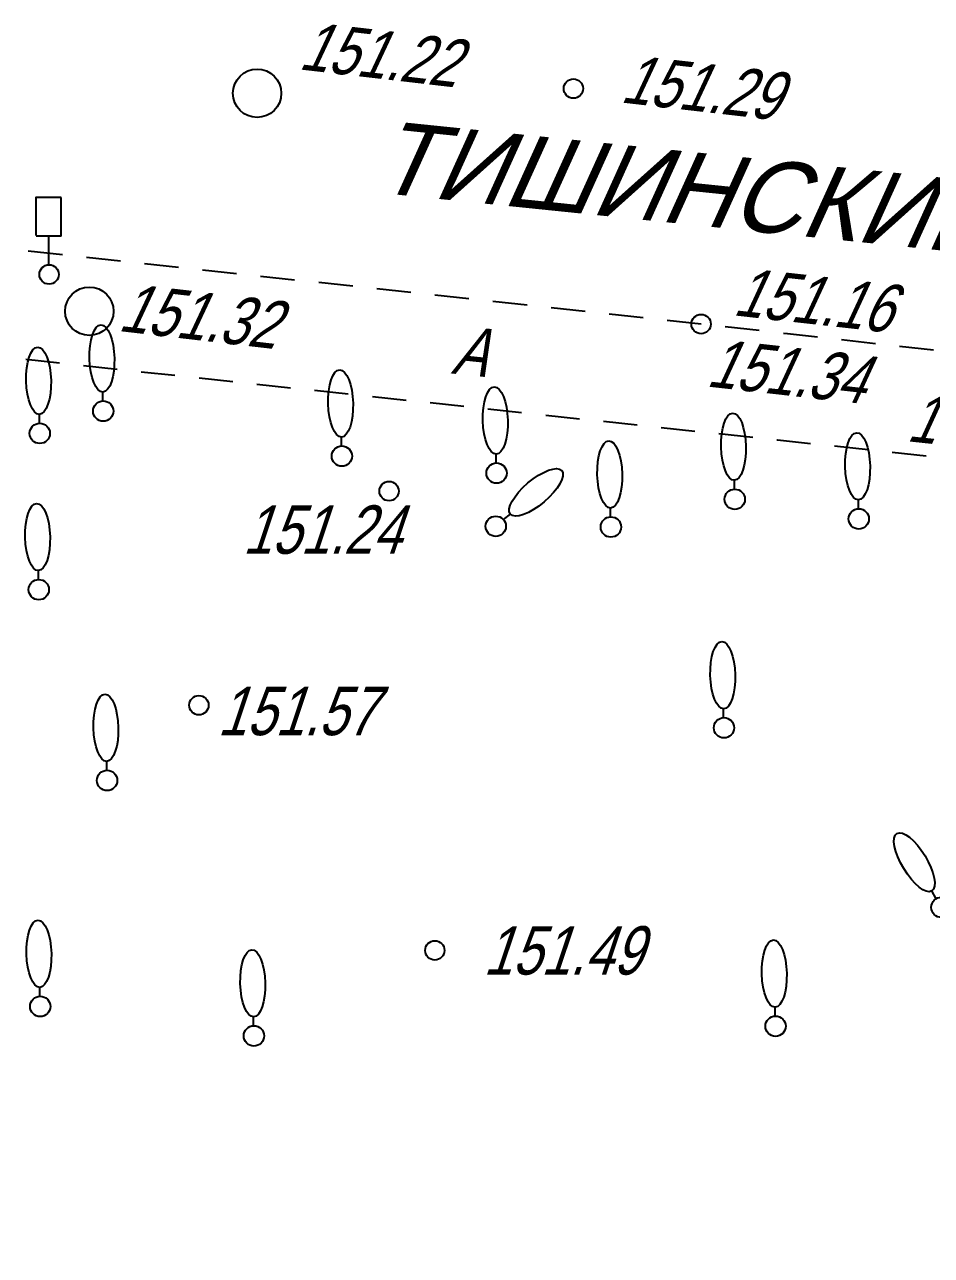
# Model space of a CAD drawing. Header units: metres. Extents: x 4400 to 4556, y 11262 to 11402.
# Drawn here: x 4475.91 to 4494.66, y 11373.39 to 11398.84 of the extents above; entities that cross this region are included whole.
import ezdxf
from ezdxf.enums import TextEntityAlignment as Align

# ---------------------------------------------------------------- set-up
doc = ezdxf.new("R2010")
doc.units = ezdxf.units.M
doc.header["$MEASUREMENT"] = 0
for name, color, linetype, lineweight in [('Горизонтали', 7, 'Continuous', 25), ('Граница улицы', 7, 'Continuous', 25), ('Колодцы', 7, 'Continuous', 25), ('Ограды', 7, 'Continuous', 25), ('Отдельно стоящее дерево', 7, 'Continuous', 25), ('Светофоры', 7, 'Continuous', 25)]:
    doc.layers.add(name, color=color, linetype=linetype, lineweight=lineweight)
doc.styles.add('Style-RUSSIAN_1251 I 0.32289', font='RUSSIAN_1251.shx', dxfattribs={"oblique": 18.5})

# ---------------------------------------------------------------- blocks, each defined once
blk = doc.blocks.new('PIKET_87')
at = {"layer": 'Горизонтали', "color": 7, "linetype": 'Continuous', "lineweight": 25}
blk.add_arc((0, 0), 0.2, 0, 360, dxfattribs=at)
blk = doc.blocks.new('PIKET_158')
at = {"layer": 'Горизонтали', "color": 7, "linetype": 'Continuous', "lineweight": 25}
blk.add_arc((0, 0), 0.2, 0, 360, dxfattribs=at)
blk = doc.blocks.new('PIKET_159')
at = {"layer": 'Горизонтали', "color": 7, "linetype": 'Continuous', "lineweight": 25}
blk.add_arc((0, 0), 0.2, 0, 360, dxfattribs=at)
blk = doc.blocks.new('KOLOD_38')
at = {"layer": 'Колодцы', "color": 7, "linetype": 'Continuous', "lineweight": 25}
blk.add_arc((0, 0), 0.5, 0, 360, dxfattribs=at)
blk = doc.blocks.new('DORZN1_7')
at = {"layer": 'Светофоры', "color": 7, "linetype": 'Continuous', "lineweight": 25}
for p, q in [((-0.27, 0.806), (-0.27, 1.603)), ((-0.27, 1.598), (0.252, 1.598)), ((0.252, 0.792), (0.252, 1.589)), ((-0.27, 0.801), (0.248, 0.801)), ((-0.004, 0.2), (-0.004, 0.801))]:
    blk.add_line(p, q, dxfattribs=at)
blk.add_arc((0, 0), 0.2, 0, 360, dxfattribs=at)
blk = doc.blocks.new('KOLOD_41')
at = {"layer": 'Колодцы', "color": 7, "linetype": 'Continuous', "lineweight": 25}
blk.add_arc((0, 0), 0.5, 0, 360, dxfattribs=at)
blk = doc.blocks.new('PIKET_198')
at = {"layer": 'Горизонтали', "color": 7, "linetype": 'Continuous', "lineweight": 25}
blk.add_arc((0, 0), 0.2, 0, 360, dxfattribs=at)
blk = doc.blocks.new('msdElementTypeLineString_55')
at = {"layer": 'Ограды', "linetype": 'Continuous', "lineweight": 25}
h = blk.add_hatch(color=7, dxfattribs=at)
edge = h.paths.add_edge_path()
edge.add_arc((1.543, 27.64), 0.25, 0, 360)
h = blk.add_hatch(color=7, dxfattribs=at)
edge = h.paths.add_edge_path()
edge.add_arc((2.58, 26.65), 0.25, 0, 360)
h = blk.add_hatch(color=7, dxfattribs=at)
edge = h.paths.add_edge_path()
edge.add_arc((2.401, 24.686), 0.25, 0, 360)
h = blk.add_hatch(color=7, dxfattribs=at)
edge = h.paths.add_edge_path()
edge.add_arc((2.223, 22.721), 0.25, 0, 360)
h = blk.add_hatch(color=7, dxfattribs=at)
edge = h.paths.add_edge_path()
edge.add_arc((2.045, 20.757), 0.25, 0, 360)
h = blk.add_hatch(color=7, dxfattribs=at)
edge = h.paths.add_edge_path()
edge.add_arc((1.866, 18.792), 0.25, 0, 360)
h = blk.add_hatch(color=7, dxfattribs=at)
edge = h.paths.add_edge_path()
edge.add_arc((1.688, 16.828), 0.25, 0, 360)
h = blk.add_hatch(color=7, dxfattribs=at)
edge = h.paths.add_edge_path()
edge.add_arc((1.506, 14.864), 0.25, 0, 360)
h = blk.add_hatch(color=7, dxfattribs=at)
edge = h.paths.add_edge_path()
edge.add_arc((1.32, 12.9), 0.25, 0, 360)
h = blk.add_hatch(color=7, dxfattribs=at)
edge = h.paths.add_edge_path()
edge.add_arc((1.134, 10.936), 0.25, 0, 360)
h = blk.add_hatch(color=7, dxfattribs=at)
edge = h.paths.add_edge_path()
edge.add_arc((0.948, 8.972), 0.25, 0, 360)
h = blk.add_hatch(color=7, dxfattribs=at)
edge = h.paths.add_edge_path()
edge.add_arc((0.762, 7.008), 0.25, 0, 360)
h = blk.add_hatch(color=7, dxfattribs=at)
edge = h.paths.add_edge_path()
edge.add_arc((0.577, 5.045), 0.25, 0, 360)
h = blk.add_hatch(color=7, dxfattribs=at)
edge = h.paths.add_edge_path()
edge.add_arc((0.391, 3.081), 0.25, 0, 360)
h = blk.add_hatch(color=7, dxfattribs=at)
edge = h.paths.add_edge_path()
edge.add_arc((0.721, 1.507), 0.25, 0, 360)
h = blk.add_hatch(color=7, dxfattribs=at)
edge = h.paths.add_edge_path()
edge.add_arc((2.661, 1.148), 0.25, 0, 360)
h = blk.add_hatch(color=7, dxfattribs=at)
edge = h.paths.add_edge_path()
edge.add_arc((4.6, 0.789), 0.25, 0, 360)
h = blk.add_hatch(color=7, dxfattribs=at)
edge = h.paths.add_edge_path()
edge.add_arc((6.54, 0.43), 0.25, 0, 360)
at = {"layer": 'Ограды', "color": 7, "linetype": 'Continuous', "lineweight": 25}
for p, q in [((0.565, 27.765), (1.295, 27.671)), ((2.557, 26.402), (2.424, 24.935)), ((2.379, 24.437), (2.246, 22.97)), ((2.2, 22.473), (2.067, 21.006)), ((2.022, 20.508), (1.889, 19.041)), ((1.844, 18.543), (1.711, 17.077)), ((1.482, 14.615), (1.344, 13.149)), ((1.297, 12.651), (1.158, 11.185)), ((1.111, 10.687), (0.972, 9.221)), ((0.925, 8.723), (0.786, 7.257)), ((0.739, 6.76), (0.6, 5.294)), ((0.553, 4.796), (0.414, 3.33)), ((0.967, 1.461), (2.415, 1.193)), ((2.906, 1.102), (4.354, 0.834)), ((4.846, 0.743), (6.294, 0.475)), ((6.786, 0.384), (7.51, 0.25))]:
    blk.add_line(p, q, dxfattribs=at)
at = {"layer": 'Ограды', "color": 7, "linetype": 'Continuous', "lineweight": 25, "flags": 128}
for points in [[(1.791, 27.608), (2.656, 27.497), (2.602, 26.899)], [(1.666, 16.579), (1.601, 15.867), (1.53, 15.113)], [(0.367, 2.832), (0.25, 1.594), (0.475, 1.552)]]:
    blk.add_lwpolyline(points, dxfattribs=at)
at = {"layer": 'Ограды', "color": 7, "linetype": 'Continuous', "lineweight": 25}
for centre in [(1.543, 27.64), (1.543, 27.64), (2.58, 26.65), (2.58, 26.65), (2.401, 24.686), (2.401, 24.686), (2.223, 22.721), (2.223, 22.721), (2.045, 20.757), (2.045, 20.757), (1.866, 18.792), (1.866, 18.792), (1.688, 16.828), (1.688, 16.828), (1.506, 14.864), (1.506, 14.864), (1.32, 12.9), (1.32, 12.9), (1.134, 10.936), (1.134, 10.936), (0.948, 8.972), (0.948, 8.972), (0.762, 7.008), (0.762, 7.008), (0.577, 5.045), (0.577, 5.045), (0.391, 3.081), (0.391, 3.081), (0.721, 1.507), (0.721, 1.507), (2.661, 1.148), (2.661, 1.148), (4.6, 0.789), (4.6, 0.789), (6.54, 0.43), (6.54, 0.43)]:
    blk.add_circle(centre, 0.25, dxfattribs=at)
blk = doc.blocks.new('msdElementTypeLineString_56')
at = {"layer": 'Граница улицы', "color": 7, "linetype": 'Continuous', "lineweight": 25}
for p, q in [((23.168, 31.272), (22.471, 31.347)), ((24.363, 31.144), (23.666, 31.219)), ((25.557, 31.016), (24.86, 31.091)), ((26.752, 30.888), (26.055, 30.963)), ((27.946, 30.76), (27.249, 30.835)), ((29.141, 30.632), (28.444, 30.707)), ((30.335, 30.504), (29.638, 30.579)), ((31.53, 30.376), (30.833, 30.451)), ((32.724, 30.248), (32.027, 30.323)), ((33.919, 30.12), (33.222, 30.195)), ((35.113, 29.992), (34.416, 30.067)), ((36.308, 29.864), (35.611, 29.939)), ((37.502, 29.736), (36.805, 29.811)), ((39.891, 29.48), (39.194, 29.555)), ((41.086, 29.352), (40.389, 29.427))]:
    blk.add_line(p, q, dxfattribs=at)
at = {"layer": 'Граница улицы', "color": 7, "linetype": 'Continuous', "lineweight": 25, "flags": 128}
blk.add_lwpolyline([(38.697, 29.608), (38.013, 29.681), (38, 29.683)], dxfattribs=at)
blk = doc.blocks.new('DEREVO_110')
at = {"layer": 'Отдельно стоящее дерево', "color": 7, "linetype": 'Continuous', "lineweight": 25, "flags": 128}
blk.add_lwpolyline([(-0.007, 0.21), (-0.007, 0.393)], dxfattribs=at)
at = {"layer": 'Отдельно стоящее дерево', "color": 7, "linetype": 'Continuous', "lineweight": 25}
blk.add_arc((0, 0), 0.21, 0, 359.99999, dxfattribs=at)
blk.add_ellipse((-0.0255, 1.088), major_axis=(-0.0185, 0.695), ratio=0.3698286, dxfattribs=at)
blk = doc.blocks.new('DEREVO_111')
at = {"layer": 'Отдельно стоящее дерево', "color": 7, "linetype": 'Continuous', "lineweight": 25, "flags": 128}
blk.add_lwpolyline([(-0.007, 0.21), (-0.007, 0.393)], dxfattribs=at)
at = {"layer": 'Отдельно стоящее дерево', "color": 7, "linetype": 'Continuous', "lineweight": 25}
blk.add_arc((0, 0), 0.21, 0, 360, dxfattribs=at)
blk.add_ellipse((-0.025, 1.088), major_axis=(-0.019, 0.695), ratio=0.369829, dxfattribs=at)
blk = doc.blocks.new('DEREVO_112')
at = {"layer": 'Отдельно стоящее дерево', "color": 7, "linetype": 'Continuous', "lineweight": 25, "flags": 128}
blk.add_lwpolyline([(-0.007, 0.21), (-0.007, 0.393)], dxfattribs=at)
at = {"layer": 'Отдельно стоящее дерево', "color": 7, "linetype": 'Continuous', "lineweight": 25}
blk.add_arc((0, 0), 0.21, 0, 359.99999, dxfattribs=at)
blk.add_ellipse((-0.0255, 1.088), major_axis=(-0.0185, 0.695), ratio=0.3698286, dxfattribs=at)
blk = doc.blocks.new('DEREVO_113')
at = {"layer": 'Отдельно стоящее дерево', "color": 7, "linetype": 'Continuous', "lineweight": 25, "flags": 128}
blk.add_lwpolyline([(-0.007, 0.21), (-0.007, 0.393)], dxfattribs=at)
at = {"layer": 'Отдельно стоящее дерево', "color": 7, "linetype": 'Continuous', "lineweight": 25}
blk.add_arc((0, 0), 0.21, 0, 360, dxfattribs=at)
blk.add_ellipse((-0.026, 1.088), major_axis=(-0.019, 0.695), ratio=0.369829, dxfattribs=at)
blk = doc.blocks.new('DEREVO_114')
at = {"layer": 'Отдельно стоящее дерево', "color": 7, "linetype": 'Continuous', "lineweight": 25, "flags": 128}
blk.add_lwpolyline([(-0.007, 0.21), (-0.007, 0.393)], dxfattribs=at)
at = {"layer": 'Отдельно стоящее дерево', "color": 7, "linetype": 'Continuous', "lineweight": 25}
blk.add_arc((0, 0), 0.21, 0, 360, dxfattribs=at)
blk.add_ellipse((-0.025, 1.088), major_axis=(-0.019, 0.695), ratio=0.369829, dxfattribs=at)
blk = doc.blocks.new('DEREVO_115')
at = {"layer": 'Отдельно стоящее дерево', "color": 7, "linetype": 'Continuous', "lineweight": 25, "flags": 128}
blk.add_lwpolyline([(-0.007, 0.21), (-0.007, 0.393)], dxfattribs=at)
at = {"layer": 'Отдельно стоящее дерево', "color": 7, "linetype": 'Continuous', "lineweight": 25}
blk.add_arc((0, 0), 0.21, 0, 359.99999, dxfattribs=at)
blk.add_ellipse((-0.0255, 1.088), major_axis=(-0.0185, 0.695), ratio=0.3698286, dxfattribs=at)
blk = doc.blocks.new('DEREVO_116')
at = {"layer": 'Отдельно стоящее дерево', "color": 7, "linetype": 'Continuous', "lineweight": 25, "flags": 128}
blk.add_lwpolyline([(-0.007, 0.21), (-0.007, 0.393)], dxfattribs=at)
at = {"layer": 'Отдельно стоящее дерево', "color": 7, "linetype": 'Continuous', "lineweight": 25}
blk.add_arc((0, 0), 0.21, 0, 359.99999, dxfattribs=at)
blk.add_ellipse((-0.0255, 1.088), major_axis=(-0.0185, 0.695), ratio=0.3698286, dxfattribs=at)
blk = doc.blocks.new('DEREVO_118')
at = {"layer": 'Отдельно стоящее дерево', "color": 7, "linetype": 'Continuous', "lineweight": 25, "flags": 128}
blk.add_lwpolyline([(-0.007, 0.21), (-0.007, 0.393)], dxfattribs=at)
at = {"layer": 'Отдельно стоящее дерево', "color": 7, "linetype": 'Continuous', "lineweight": 25}
blk.add_arc((0, 0), 0.21, 0, 359.99999, dxfattribs=at)
blk.add_ellipse((-0.0255, 1.088), major_axis=(-0.0185, 0.695), ratio=0.3698286, dxfattribs=at)
blk = doc.blocks.new('DEREVO_119')
at = {"layer": 'Отдельно стоящее дерево', "color": 7, "linetype": 'Continuous', "lineweight": 25, "flags": 128}
blk.add_lwpolyline([(-0.007, 0.21), (-0.007, 0.393)], dxfattribs=at)
at = {"layer": 'Отдельно стоящее дерево', "color": 7, "linetype": 'Continuous', "lineweight": 25}
blk.add_arc((0, 0), 0.21, 0, 360, dxfattribs=at)
blk.add_ellipse((-0.025, 1.088), major_axis=(-0.019, 0.695), ratio=0.369829, dxfattribs=at)
blk = doc.blocks.new('DEREVO_120')
at = {"layer": 'Отдельно стоящее дерево', "color": 7, "linetype": 'Continuous', "lineweight": 25, "flags": 128}
blk.add_lwpolyline([(-0.007, 0.21), (-0.007, 0.393)], dxfattribs=at)
at = {"layer": 'Отдельно стоящее дерево', "color": 7, "linetype": 'Continuous', "lineweight": 25}
blk.add_arc((0, 0), 0.21, 0, 359.99999, dxfattribs=at)
blk.add_ellipse((-0.0255, 1.088), major_axis=(-0.0185, 0.695), ratio=0.3698286, dxfattribs=at)
blk = doc.blocks.new('DEREVO_121')
at = {"layer": 'Отдельно стоящее дерево', "color": 7, "linetype": 'Continuous', "lineweight": 25, "flags": 128}
blk.add_lwpolyline([(-0.007, 0.21), (-0.007, 0.393)], dxfattribs=at)
at = {"layer": 'Отдельно стоящее дерево', "color": 7, "linetype": 'Continuous', "lineweight": 25}
blk.add_arc((0, 0), 0.21, 0, 359.99999, dxfattribs=at)
blk.add_ellipse((-0.0255, 1.088), major_axis=(-0.0185, 0.695), ratio=0.3698286, dxfattribs=at)
blk = doc.blocks.new('DEREVO_122')
at = {"layer": 'Отдельно стоящее дерево', "color": 7, "linetype": 'Continuous', "lineweight": 25, "flags": 128}
blk.add_lwpolyline([(-0.007, 0.21), (-0.007, 0.393)], dxfattribs=at)
at = {"layer": 'Отдельно стоящее дерево', "color": 7, "linetype": 'Continuous', "lineweight": 25}
blk.add_arc((0, 0), 0.21, 0, 359.99999, dxfattribs=at)
blk.add_ellipse((-0.0255, 1.088), major_axis=(-0.0185, 0.695), ratio=0.3698286, dxfattribs=at)
blk = doc.blocks.new('DEREVO_123')
at = {"layer": 'Отдельно стоящее дерево', "color": 7, "linetype": 'Continuous', "lineweight": 25, "flags": 128}
blk.add_lwpolyline([(-0.007, 0.21), (-0.007, 0.393)], dxfattribs=at)
at = {"layer": 'Отдельно стоящее дерево', "color": 7, "linetype": 'Continuous', "lineweight": 25}
blk.add_arc((0, 0), 0.21, 0, 359.99999, dxfattribs=at)
blk.add_ellipse((-0.0255, 1.088), major_axis=(-0.0185, 0.695), ratio=0.3698286, dxfattribs=at)
blk = doc.blocks.new('DEREVO_124')
at = {"layer": 'Отдельно стоящее дерево', "color": 7, "linetype": 'Continuous', "lineweight": 25, "flags": 128}
blk.add_lwpolyline([(-0.007, 0.21), (-0.007, 0.393)], dxfattribs=at)
at = {"layer": 'Отдельно стоящее дерево', "color": 7, "linetype": 'Continuous', "lineweight": 25}
blk.add_arc((0, 0), 0.21, 0, 359.99999, dxfattribs=at)
blk.add_ellipse((-0.0255, 1.088), major_axis=(-0.0185, 0.695), ratio=0.3698286, dxfattribs=at)
blk = doc.blocks.new('DEREVO_126')
at = {"layer": 'Отдельно стоящее дерево', "color": 7, "linetype": 'Continuous', "lineweight": 25, "flags": 128}
blk.add_lwpolyline([(-0.007, 0.21), (-0.007, 0.393)], dxfattribs=at)
at = {"layer": 'Отдельно стоящее дерево', "color": 7, "linetype": 'Continuous', "lineweight": 25}
blk.add_arc((0, 0), 0.21, 0, 360, dxfattribs=at)
blk.add_ellipse((-0.026, 1.088), major_axis=(-0.019, 0.695), ratio=0.369829, dxfattribs=at)
blk = doc.blocks.new('PIKET_221')
at = {"layer": 'Горизонтали', "color": 7, "linetype": 'Continuous', "lineweight": 25}
blk.add_arc((0, 0), 0.2, 0, 360, dxfattribs=at)
blk = doc.blocks.new('msdElementTypeLineString_81')
at = {"layer": 'Граница улицы', "color": 7, "linetype": 'Continuous', "lineweight": 25}
for p, q in [((9.457, 30.944), (8.753, 31.02)), ((10.658, 30.814), (9.954, 30.89)), ((11.859, 30.684), (11.155, 30.76)), ((13.06, 30.554), (12.356, 30.63)), ((14.26, 30.424), (13.557, 30.5)), ((15.461, 30.294), (14.757, 30.37)), ((16.662, 30.164), (15.958, 30.24)), ((17.863, 30.034), (17.159, 30.11)), ((19.064, 29.904), (18.36, 29.98)), ((20.265, 29.774), (19.561, 29.85)), ((21.466, 29.644), (20.762, 29.72)), ((23.867, 29.378), (23.163, 29.458)), ((26.267, 29.106), (25.564, 29.186)), ((27.467, 28.971), (26.764, 29.05))]:
    blk.add_line(p, q, dxfattribs=at)
at = {"layer": 'Граница улицы', "color": 7, "linetype": 'Continuous', "lineweight": 25, "flags": 128}
for points in [[(22.667, 29.514), (22.663, 29.514), (21.963, 29.59)], [(25.067, 29.242), (24.449, 29.312), (24.364, 29.322)]]:
    blk.add_lwpolyline(points, dxfattribs=at)

msp = doc.modelspace()

# ---------------------------------------------------------------- block references
at = {"layer": 'Горизонтали', "color": 7, "linetype": 'Continuous', "lineweight": 25}
for name, p in [('PIKET_221', (4487.26, 11397.513)), ('PIKET_87', (4489.9, 11392.645)), ('PIKET_159', (4479.517, 11384.765)), ('PIKET_198', (4484.395, 11379.696))]:
    msp.add_blockref(name, p, dxfattribs=at)
at = {"layer": 'Горизонтали', "color": 7, "linetype": 'Continuous', "lineweight": 25, "rotation": 353.4283411757816}
msp.add_blockref('PIKET_158', (4483.449, 11389.191), dxfattribs=at)
at = {"layer": 'Граница улицы', "color": 7, "linetype": 'Continuous', "lineweight": 25}
for name, p in [('msdElementTypeLineString_81', (4467.237, 11363.131)), ('msdElementTypeLineString_56', (4453.465, 11360.562))]:
    msp.add_blockref(name, p, dxfattribs=at)
at = {"layer": 'Колодцы', "color": 7, "linetype": 'Continuous', "lineweight": 25}
for name, p in [('KOLOD_38', (4480.721, 11397.416)), ('KOLOD_41', (4477.252, 11392.91))]:
    msp.add_blockref(name, p, dxfattribs=at)
at = {"layer": 'Ограды', "color": 7, "linetype": 'Continuous', "lineweight": 25}
msp.add_blockref('msdElementTypeLineString_55', (4494.306, 11361.805), dxfattribs=at)
at = {"layer": 'Отдельно стоящее дерево', "color": 7, "linetype": 'Continuous', "lineweight": 25}
for name, p in [('DEREVO_113', (4477.539, 11390.846)), ('DEREVO_110', (4476.228, 11390.385)), ('DEREVO_115', (4482.473, 11389.915)), ('DEREVO_118', (4485.671, 11389.563)), ('DEREVO_121', (4490.596, 11389.022)), ('DEREVO_120', (4488.036, 11388.449)), ('DEREVO_123', (4493.161, 11388.616)), ('DEREVO_111', (4476.207, 11387.154)), ('DEREVO_122', (4490.373, 11384.298)), ('DEREVO_114', (4477.619, 11383.21)), ('DEREVO_112', (4476.236, 11378.538)), ('DEREVO_124', (4491.439, 11378.128)), ('DEREVO_116', (4480.655, 11377.928))]:
    msp.add_blockref(name, p, dxfattribs=at)
for name, p, rotation in [('DEREVO_119', (4485.655, 11388.464), 308.765447896486), ('DEREVO_126', (4494.87, 11380.586), 29.61162660070272)]:
    msp.add_blockref(name, p, dxfattribs=dict(at, rotation=rotation))
at = {"layer": 'Светофоры', "color": 7, "linetype": 'Continuous', "lineweight": 25}
msp.add_blockref('DORZN1_7', (4476.42, 11393.67), dxfattribs=at)

# ---------------------------------------------------------------- texts
at = {"layer": 'Горизонтали', "color": 7, "linetype": 'Continuous', "lineweight": 25, "style": 'Style-RUSSIAN_1251 I 0.32289', "oblique": 18.5}
for s, rotation, width, p in [('151.29', 353.463, 0.8, (4488.215, 11397.229)), ('151.34', 353.6308, 0.799996, (4489.992, 11391.357)), ('151.38', 353.8851, 0.799996, (4494.135, 11390.225))]:
    msp.add_text(s, height=1, rotation=rotation, dxfattribs=dict(at, width=width)).set_placement(p)
at = {"layer": 'Горизонтали', "color": 7, "linetype": 'Continuous', "lineweight": 25, "style": 'Style-RUSSIAN_1251 I 0.32289', "oblique": 18.5, "width": 0.799996}
msp.add_text('151.16', height=1, rotation=353.6308, dxfattribs=at).set_placement((4490.653, 11393.822), align=Align.TOP_LEFT)
at = {"layer": 'Горизонтали', "color": 7, "linetype": 'Continuous', "lineweight": 25, "style": 'Style-RUSSIAN_1251 I 0.32289', "oblique": 18.5}
for s, width, p in [('151.24', 0.799996, (4480.419, 11387.896)), ('151.57', 0.799996, (4479.897, 11384.145)), ('151.49', 0.8, (4485.395, 11379.196))]:
    msp.add_text(s, height=1, dxfattribs=dict(at, width=width)).set_placement(p)
at = {"layer": 'Граница улицы', "color": 7, "linetype": 'Continuous', "lineweight": 25, "style": 'Style-RUSSIAN_1251 I 0.32289', "oblique": 18.5}
msp.add_text('ТИШИНСКИЙ', height=1.5, rotation=354.1453, dxfattribs=at).set_placement((4483.101, 11395.373))
at = {"layer": 'Граница улицы', "color": 7, "linetype": 'Continuous', "lineweight": 25, "style": 'Style-RUSSIAN_1251 I 0.32289', "oblique": 18.5, "width": 0.799996}
msp.add_text('А', height=1, rotation=354.0244, dxfattribs=at).set_placement((4484.72, 11391.625))
at = {"layer": 'Колодцы', "color": 7, "linetype": 'Continuous', "lineweight": 25, "style": 'Style-RUSSIAN_1251 I 0.32289', "oblique": 18.5}
for s, width, p in [('151.22', 0.799996, (4481.562, 11397.913)), ('151.32', 0.8, (4477.829, 11392.504))]:
    msp.add_text(s, height=1, rotation=353.3915, dxfattribs=dict(at, width=width)).set_placement(p)

doc.saveas('drawing.dxf')
